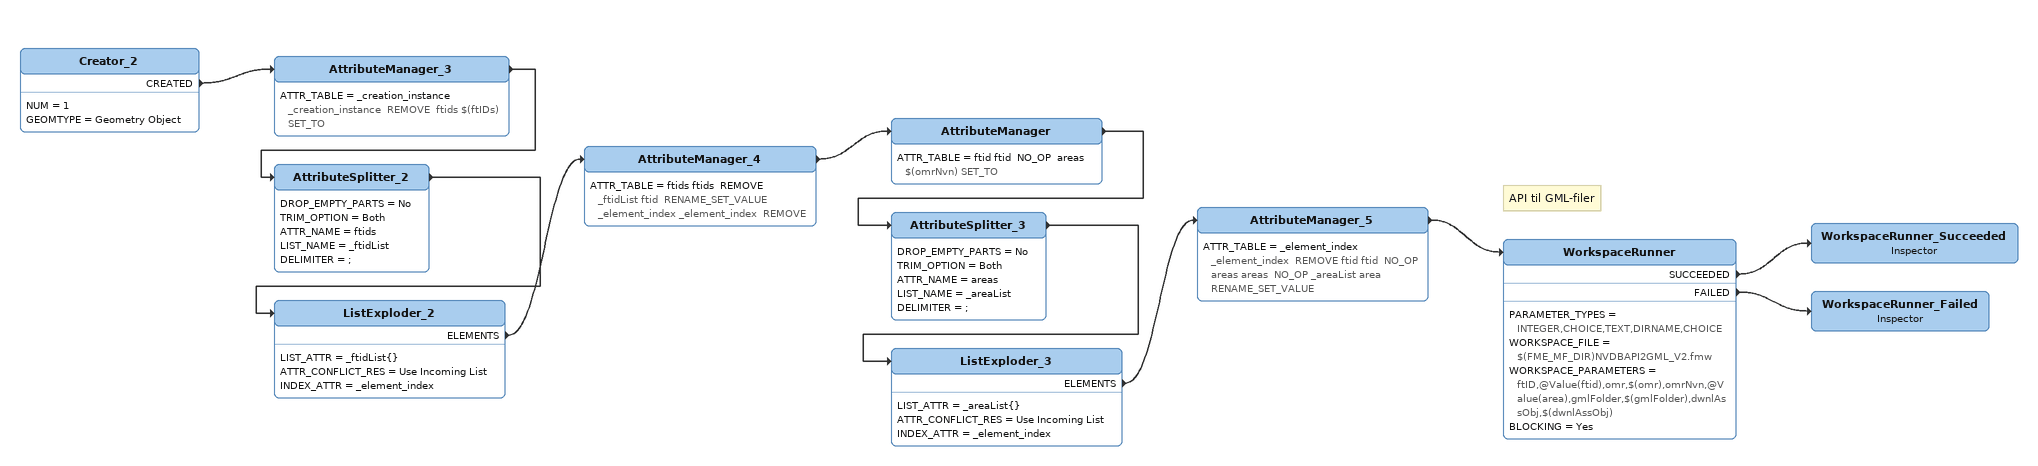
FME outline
Creator_2
    NUM = 1
    GEOMTYPE = Geometry Object
    CREATED -> AttributeManager_3
AttributeManager_3
    ATTR_TABLE = _creation_instance _creation_instance  REMOVE  ftids $(ftIDs) SET_TO
    -> AttributeSplitter_2
AttributeSplitter_2
    DROP_EMPTY_PARTS = No
    TRIM_OPTION = Both
    ATTR_NAME = ftids
    LIST_NAME = _ftidList
    DELIMITER = ;
    -> ListExploder_2
ListExploder_2
    LIST_ATTR = _ftidList{}
    ATTR_CONFLICT_RES = Use Incoming List
    INDEX_ATTR = _element_index
    ELEMENTS -> AttributeManager_4
AttributeManager_4
    ATTR_TABLE = ftids ftids  REMOVE _ftidList ftid  RENAME_SET_VALUE _element_index _element_index  REMOVE
    -> AttributeManager
AttributeManager
    ATTR_TABLE = ftid ftid  NO_OP  areas $(omrNvn) SET_TO
    -> AttributeSplitter_3
AttributeSplitter_3
    DROP_EMPTY_PARTS = No
    TRIM_OPTION = Both
    ATTR_NAME = areas
    LIST_NAME = _areaList
    DELIMITER = ;
    -> ListExploder_3
ListExploder_3
    LIST_ATTR = _areaList{}
    ATTR_CONFLICT_RES = Use Incoming List
    INDEX_ATTR = _element_index
    ELEMENTS -> AttributeManager_5
AttributeManager_5
    ATTR_TABLE = _element_index _element_index  REMOVE ftid ftid  NO_OP areas areas  NO_OP _areaList area  RENAME_SET_VALUE
    -> WorkspaceRunner
Note: API til GML-filer
WorkspaceRunner
    PARAMETER_TYPES = INTEGER,CHOICE,TEXT,DIRNAME,CHOICE
    WORKSPACE_FILE = $(FME_MF_DIR)NVDBAPI2GML_V2.fmw
    WORKSPACE_PARAMETERS = ftID,@Value(ftid),omr,$(omr),omrNvn,@Value(area),gmlFolder,$(gmlFolder),dwnlAssObj,$(dwnlAssObj)
    BLOCKING = Yes
    SUCCEEDED -> WorkspaceRunner_Succeeded
    FAILED -> WorkspaceRunner_Failed
WorkspaceRunner_Succeeded: Inspector
WorkspaceRunner_Failed: Inspector
